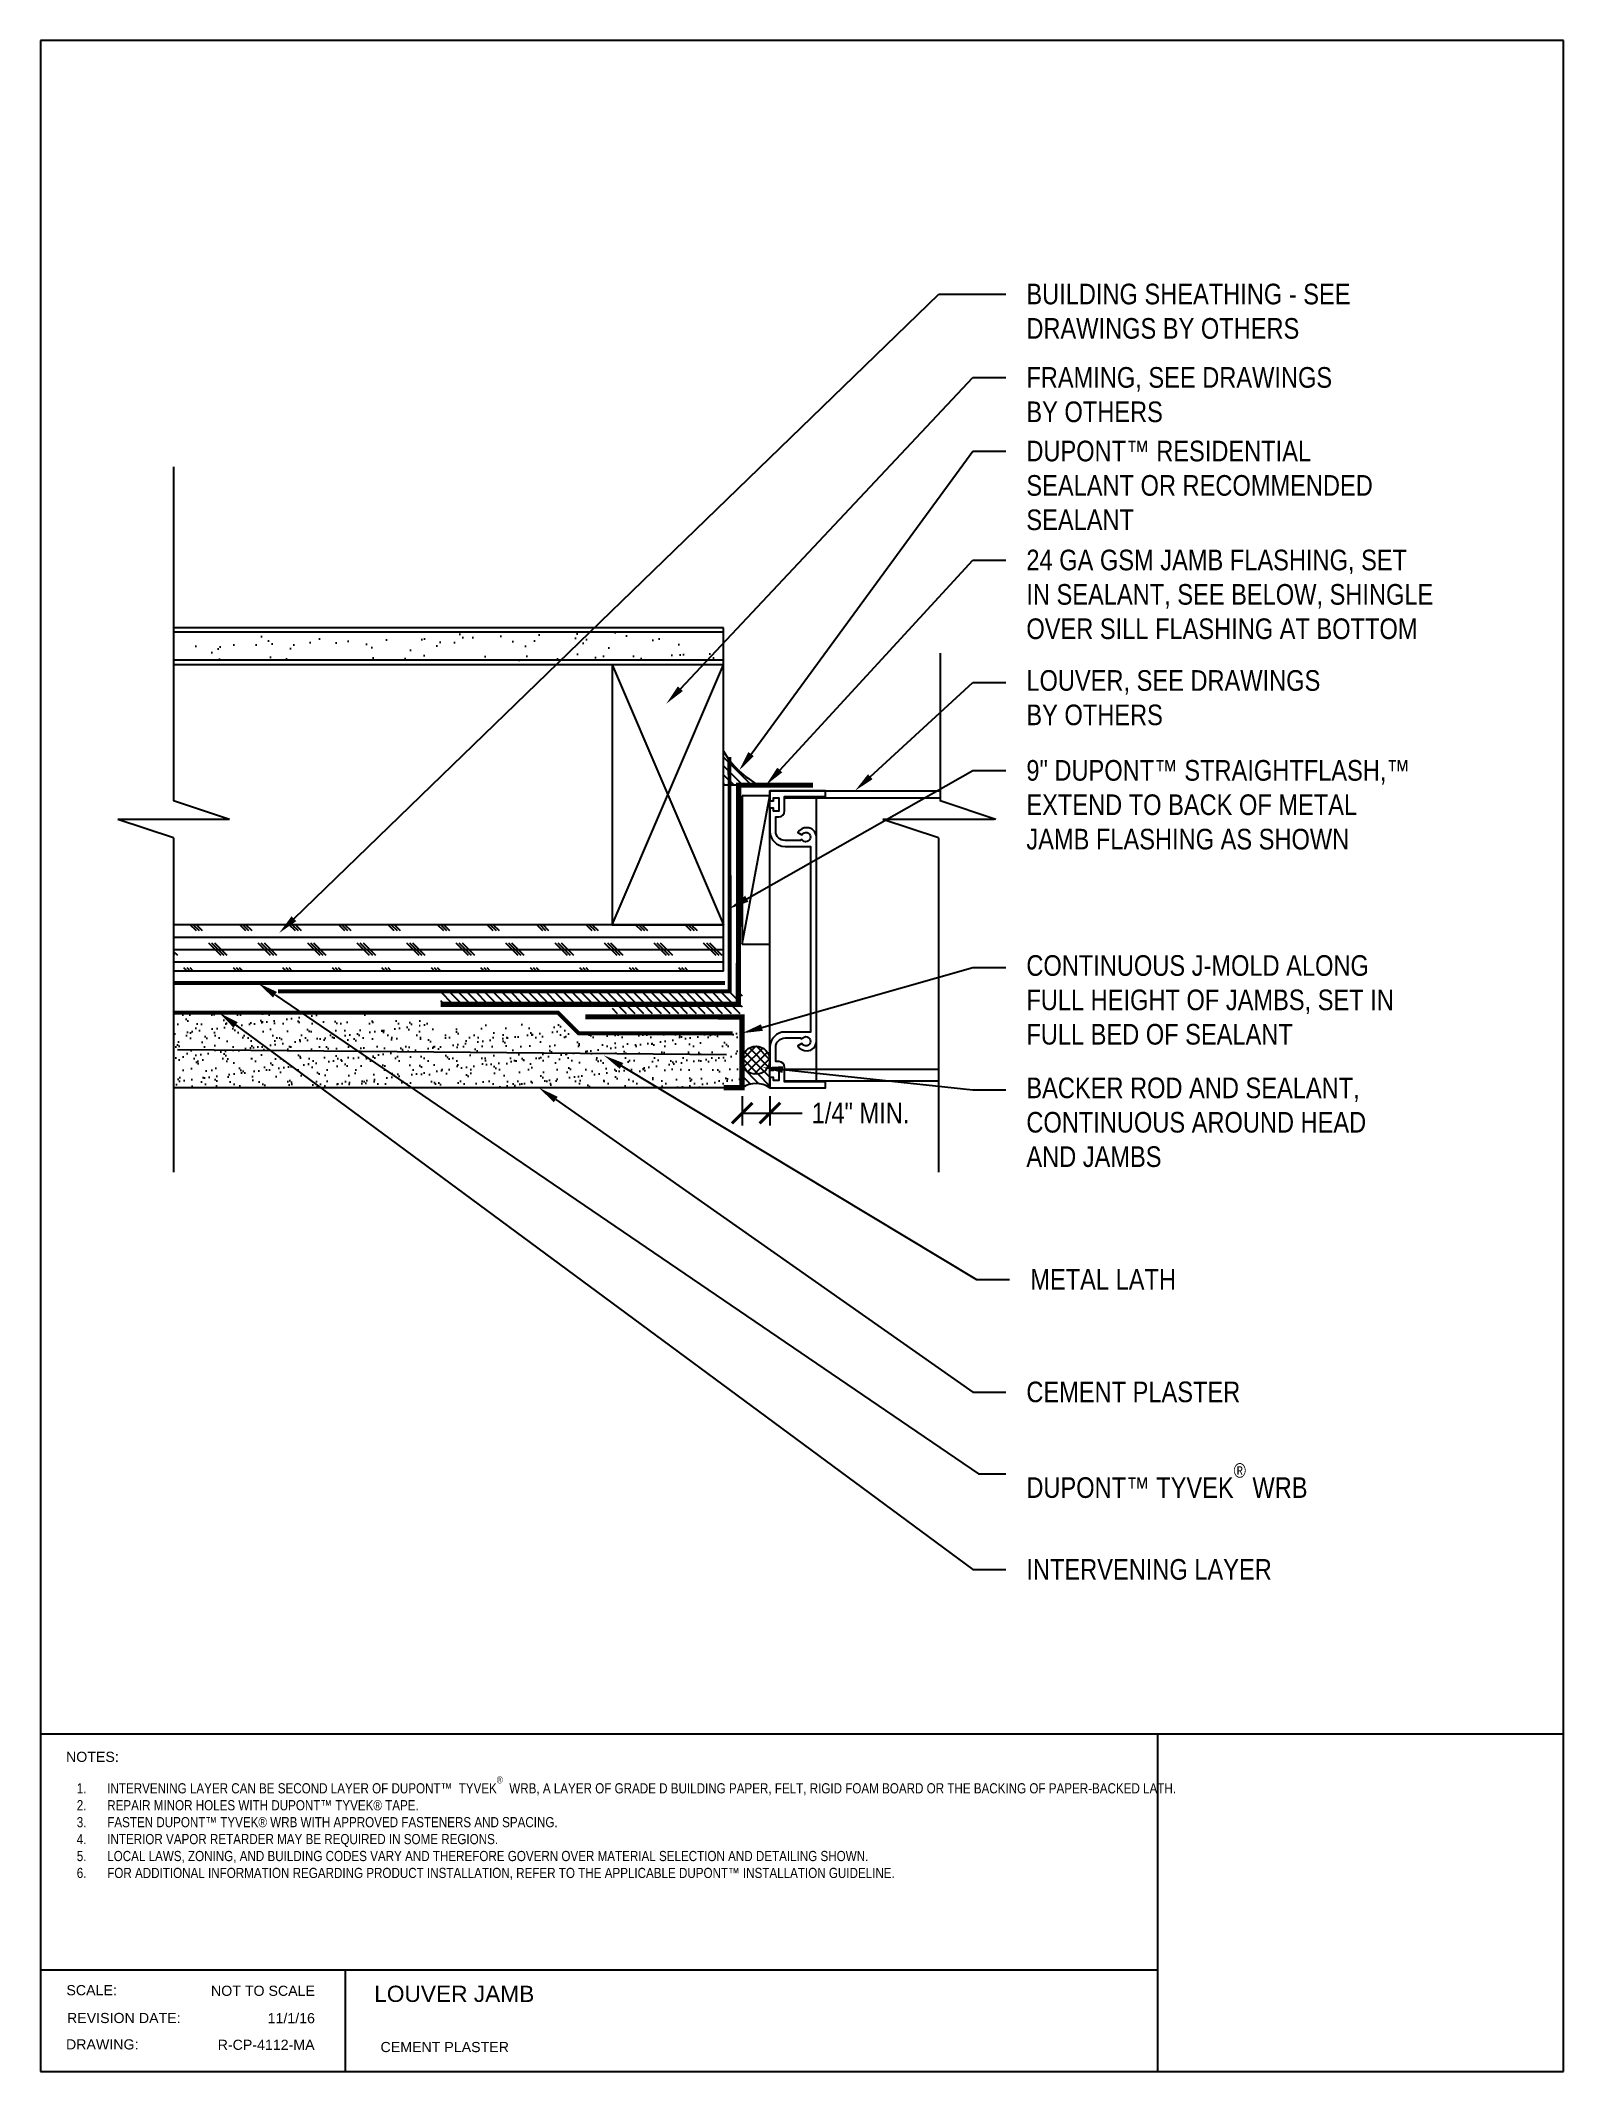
# Paper-space layout 'Title Block' of a CAD drawing. Header units: inches. Extents: x 0.3 to 7.8, y 0.1 to 10.1.
# The model-space entities are those that its viewports show. They can reach past a viewport. Long polylines and large blocks are cut down to what shows.
import ezdxf
from ezdxf import colors
from ezdxf.entities.mleader import LeaderData, LeaderLine
from ezdxf.math import Vec2, Vec3

# ---------------------------------------------------------------- set-up
doc = ezdxf.new("R2010")
doc.units = ezdxf.units.IN
doc.header["$MEASUREMENT"] = 0
for name, pattern in [('CENTER2', [1.125, 0.75, -0.125, 0.125, -0.125]), ('CENTER6', [0.4125, 0.3, -0.05, 0.03125, -0.03125]), ('HIDDEN', [0.375, 0.25, -0.125])]:
    doc.linetypes.add(name, pattern=pattern)
doc.layers.add('-ATI-HATCH', color=8, linetype='Continuous')
doc.layers.add('title block', color=7, linetype='Continuous')
for name, color, linetype, lineweight in [('-ATI-WRB', 5, 'CENTER6', 15), ('.ATI-DETAIL', 13, 'Continuous', 25), ('.ATI-HATCH', 8, 'Continuous', 25), ('.ATI-TEXT', 7, 'Continuous', 35), ('ATI-SAM', 4, 'HIDDEN', 15)]:
    doc.layers.add(name, color=color, linetype=linetype, lineweight=lineweight)
doc.styles.add('ATI ARCH 5-32', font='ARIALN.TTF', dxfattribs={"height": 0.15625})
doc.styles.get("Standard").update_dxf_attribs({"font": 'arial.ttf'})
doc.linetypes.add('ZIGZAG', pattern='A,0.0001,-0.2,[131,ltypeshp.shx,S=0.2,R=0,X=-0.2,Y=0],-0.4,[131,ltypeshp.shx,S=0.2,R=180,X=0.2,Y=0],-0.2', length=0.8001)
doc.dimstyles.new('ATI ARCH 5-32', dxfattribs={"dimscale": 12, "dimtxt": 0.15625, "dimasz": 0.15625, "dimexe": 0.09375, "dimexo": 0.0625, "dimgap": 0.09, "dimtad": 0, "dimdec": 4, "dimzin": 0, "dimdsep": 46, "dimlunit": 4, "dimtxsty": 'ATI ARCH 5-32', "dimblk": 'ARCHTICK', "dimcen": 0.09, "dimadec": 0, "dimazin": 0, "dimtfac": 0.8, "dimtdec": 4, "dimtofl": 0, "dimtmove": 0, "dimatfit": 2, "dimfxl": 1, "dimtolj": 1, "dimtzin": 0, "dimarcsym": 0})

# ---------------------------------------------------------------- blocks, each defined once
blk = doc.blocks.new('_ARCHTICK')
at = {"color": 0, "linetype": 'ByBlock', "const_width": 0.15}
blk.add_lwpolyline([(-0.5, -0.5), (0.5, 0.5)], dxfattribs=at)
blk = doc.blocks.new('*D2')
at = {"layer": '.ATI-TEXT', "color": 0, "lineweight": -2, "transparency": 16777216}
for p, q in [((28.476, 10.057), (28.476, 9.833)), ((28.687, 10.057), (28.687, 9.833)), ((28.476, 9.927), (28.687, 9.927)), ((28.687, 9.927), (28.931, 9.927))]:
    blk.add_line(p, q, dxfattribs=at)
at = {"layer": 'Defpoints', "color": 0, "transparency": 16777216}
for p in [(28.476, 10.12), (28.687, 10.12), (28.687, 9.927)]:
    blk.add_point(p, dxfattribs=at)
at = {"layer": '.ATI-TEXT', "color": 0, "lineweight": -2, "transparency": 16777216, "xscale": 0.15625, "yscale": 0.15625, "zscale": 0.15625, "rotation": 180}
blk.add_blockref('_ARCHTICK', (28.476, 9.927), dxfattribs=at)
at = {"layer": '.ATI-TEXT', "color": 0, "lineweight": -2, "transparency": 16777216, "xscale": 0.15625, "yscale": 0.15625, "zscale": 0.15625}
blk.add_blockref('_ARCHTICK', (28.687, 9.927), dxfattribs=at)
at = {"layer": '.ATI-TEXT', "color": 0, "transparency": 16777216, "insert": (29.373, 9.927), "char_height": 0.15625, "attachment_point": 5, "style": 'ATI ARCH 5-32'}
blk.add_mtext('\\A1;1/4" MIN.', dxfattribs=at)

msp = doc.modelspace()

# ---------------------------------------------------------------- hatches: boundary and pattern name
at = {"layer": '-ATI-HATCH'}
h = msp.add_hatch(dxfattribs=at)
h.set_pattern_fill('AR-SAND', color=256, scale=0.07)
h.set_pattern_definition([(37.5, (13.15893, -349.05459), (-0.004409535, 0.134877664), [0, -0.1064, 0, -0.119, 0, -0.11375]), (7.5, (13.15893, -349.0546), (0.12388437, 0.197550225), [0, -0.0574, 0, -0.0959, 0, -0.03675]), (327.5, (13.07283, -349.05459), (0.21798993, 0.000396134), [0, -0.035, 0, -0.126, 0, -0.1645]), (317.5, (13.07283, -349.0546), (0.21042886, 0.06143729), [0, -0.0175, 0, -0.0826, 0, -0.0945])])
h.paths.add_polyline_path([(28.4758, 10.53289), (28.40549, 10.53164), (27.23853, 10.53164), (27.16822, 10.60195), (26.12043, 10.60195), (26.05012, 10.67226), (24.92651, 10.67226), (24.80715, 10.68808), (24.1686, 10.68808), (24.1686, 10.11988), (28.33518, 10.11988), (28.4758, 10.11988)])
at = {"layer": '.ATI-HATCH'}
h = msp.add_hatch(dxfattribs=at)
h.set_pattern_fill('AR-SAND', color=256, scale=0.15, angle=-90)
h.set_pattern_definition([(307.5, (-414.4543, 185.29482), (0.28902357, 0.009449), [0, -0.228, 0, -0.255, 0, -0.24375]), (277.5, (-414.4543, 185.29482), (0.4233219, -0.2654665), [0, -0.123, 0, -0.2055, 0, -0.07875]), (237.5, (-414.4543, 185.47932), (0.00084886, -0.46712128), [0, -0.075, 0, -0.27, 0, -0.3525]), (227.5, (-414.4543, 185.47932), (0.13165133, -0.450919), [0, -0.0375, 0, -0.177, 0, -0.2025])])
h.paths.add_polyline_path([(24.1686, 13.5698), (24.1686, 13.35887), (28.33518, 13.35887), (28.33518, 13.5698)])
h = msp.add_hatch(dxfattribs=at)
h.set_pattern_fill('ANSI31', color=256, scale=0.375188, angle=90)
h.set_pattern_definition([(135, (13.324785, -147.66116), (-0.033162203, -0.033162203), [])])
h.paths.add_polyline_path([(28.33518, 12.6693), (28.33518, 12.4117), (28.45033, 12.4117), (28.60465, 12.4117, -0.14251196)])
h = msp.add_hatch(dxfattribs=at)
h.set_pattern_fill('CORK', color=256, scale=0.75)
h.set_pattern_definition([(360, (23.1686, 11.35496), (2e-17, 0.09375), []), (135, (23.21548, 11.30809), (-0.1875, -0.1875), [0.132583, -0.132583]), (135, (23.23892, 11.30809), (-0.1875, -0.1875), [0.132583, -0.132583]), (135, (23.26235, 11.30809), (-0.1875, -0.1875), [0.132583, -0.132583])])
h.paths.add_polyline_path([(28.33518, 11.0034), (28.33518, 11.35496), (24.1686, 11.35496), (24.1686, 11.0034)])
h = msp.add_hatch(dxfattribs=at)
h.set_pattern_fill('ANSI31', color=256, scale=0.375188, angle=90)
h.set_pattern_definition([(135, (-56.287633, -319.079923), (-0.033162203, -0.033162203), [])])
h.paths.add_polyline_path([(28.4758, 10.83821), (26.18986, 10.83821), (26.18986, 10.7679), (28.4758, 10.7679)])
h = msp.add_hatch(dxfattribs=at)
h.set_pattern_fill('ANSI31', color=256, scale=0.375188, angle=90)
h.set_pattern_definition([(135, (-56.287633, -319.164915), (-0.033162203, -0.033162203), [])])
h.paths.add_polyline_path([(28.4758, 10.75322), (27.49143, 10.75322), (27.49143, 10.68291), (28.4758, 10.68291)])
h = msp.add_hatch(dxfattribs=at)
h.set_pattern_fill('ANSI31', color=256, scale=0.375188, angle=90)
h.set_pattern_definition([(135, (345.81141, -73.79573), (-0.033162203, -0.033162203), [])])
edge = h.paths.add_edge_path()
edge.add_arc((28.58127, 10.32822), 0.10547, 180, 360)
edge.add_line((28.68674, 10.32822), (28.68674, 10.11988))
edge.add_arc((28.58127, 9.95417), 0.19642, 57.523901, 122.476099)
edge.add_line((28.4758, 10.11988), (28.4758, 10.32822))
h = msp.add_hatch(dxfattribs=at)
h.set_pattern_fill('ANSI37', color=256, scale=0.375188, angle=90)
h.set_pattern_definition([(135, (345.81141, -73.79573), (-0.033162203, -0.033162203), []), (225, (345.81141, -73.79573), (0.033162203, -0.033162203), [])])
h.paths.add_polyline_path([(28.68674, 10.32822, 1), (28.4758, 10.32822, 1)])

# ---------------------------------------------------------------- linework, layer by layer
at = {"layer": '-ATI-WRB', "linetype": 'CENTER6', "ltscale": 0.75, "const_width": 0.03}
msp.add_lwpolyline([(28.34625, 10.91236), (27.35542, 10.91236), (27.18718, 10.91236), (26.18835, 10.91236), (26.07402, 10.91236), (24.98106, 10.91236), (24.89126, 10.91236), (24.1686, 10.91236)], dxfattribs=at)
at = {"layer": '.ATI-DETAIL'}
for p, q in [((24.1686, 14.82452), (24.1686, 12.29327)), ((28.33518, 13.60496), (24.1686, 13.60496)), ((28.33518, 13.5698), (24.1686, 13.5698)), ((28.33518, 11.0034), (28.33518, 13.60496)), ((29.97697, 13.41082), (29.97697, 12.29327)), ((28.33518, 13.35887), (24.1686, 13.35887)), ((28.33518, 13.32371), (24.1686, 13.32371)), ((27.49143, 13.32371), (28.33518, 11.35496)), ((27.49143, 11.35496), (28.33518, 13.32351)), ((28.45033, 12.4117), (28.33518, 12.4117)), ((28.68674, 12.33163), (28.4758, 12.33163)), ((28.4758, 12.33163), (28.4758, 11.20663)), ((28.4758, 11.20663), (28.68674, 12.33163)), ((28.68674, 12.36988), (29.97697, 12.36988)), ((28.68674, 10.11988), (28.68674, 12.36988)), ((28.79812, 12.317), (29.97697, 12.317)), ((29.0383, 10.17275), (29.0383, 12.317)), ((24.59048, 12.15265), (24.1686, 12.29327)), ((30.39885, 12.15265), (29.97697, 12.29327)), ((24.1686, 12.01202), (23.74673, 12.15265)), ((24.59048, 12.15265), (23.74673, 12.15265)), ((24.1686, 12.01202), (24.1686, 9.48077)), ((29.96336, 12.01202), (29.54149, 12.15265)), ((30.38524, 12.15265), (29.54149, 12.15265)), ((29.96336, 12.01202), (29.96336, 9.48077)), ((28.33518, 11.35496), (24.1686, 11.35496)), ((28.33518, 11.0034), (28.33518, 11.35496)), ((28.4758, 11.20663), (28.68674, 11.20663)), ((28.33518, 11.0034), (24.1686, 11.0034)), ((28.79812, 10.2605), (29.96336, 10.2605)), ((28.79812, 10.17275), (29.96336, 10.17275)), ((28.33518, 10.11988), (24.1686, 10.11988))]:
    msp.add_line(p, q, dxfattribs=at)
at = {"layer": '.ATI-DETAIL', "linetype": 'ZIGZAG', "ltscale": 0.2}
msp.add_line((24.19717, 10.40946), (28.35787, 10.37153), dxfattribs=at)
at = {"layer": '.ATI-DETAIL'}
msp.add_lwpolyline([(28.33518, 11.35496), (28.33518, 13.32371), (27.49143, 13.32371), (27.49143, 11.35496)], close=True, dxfattribs=at)
at = {"layer": '.ATI-DETAIL', "const_width": 0.04}
for points in [[(29.01283, 12.4117), (28.45033, 12.4117), (28.44784, 10.75241), (26.19089, 10.75241)], [(27.28706, 10.65679), (28.4758, 10.65652), (28.4758, 10.11988), (28.33518, 10.11988)]]:
    msp.add_lwpolyline(points, dxfattribs=at)
at = {"layer": '.ATI-DETAIL'}
msp.add_lwpolyline([(28.96799, 10.39993, 0.41421356), (29.0383, 10.47024), (29.0383, 12.01952, 0.41421356), (28.96799, 12.08983, 0.27878302), (28.89838, 12.05347), (28.92883, 12.03589, -3.73205081), (28.92883, 12.00074), (28.91556, 11.99308), (28.80093, 11.99308, -0.41421356), (28.73061, 12.06339), (28.73061, 12.17188), (28.75424, 12.17188, 0.41421356), (28.79812, 12.21575), (28.79812, 12.326), (29.10862, 12.326), (29.10862, 12.36988), (28.68674, 12.36988), (28.68674, 12.29338), (28.71486, 12.29338), (28.71486, 12.31588), (28.75424, 12.31588), (28.75424, 12.21575), (28.71486, 12.21575), (28.71486, 12.23825), (28.68674, 12.23825), (28.68674, 12.06219, 0.41421356), (28.80093, 11.948), (28.99443, 11.948), (28.99443, 10.54175), (28.80093, 10.54175, 0.41421356), (28.68674, 10.42757), (28.68674, 10.2515), (28.71486, 10.2515), (28.71486, 10.274), (28.75424, 10.274), (28.75424, 10.17388), (28.71486, 10.17388), (28.71486, 10.19638), (28.68674, 10.19638), (28.68674, 10.11988), (29.10862, 10.11988), (29.10862, 10.16375), (28.79812, 10.16375), (28.79812, 10.274, 0.41421356), (28.75424, 10.31788), (28.73061, 10.31788), (28.73061, 10.42636, -0.41421356), (28.80093, 10.49668), (28.91556, 10.49668), (28.92883, 10.48902, -3.73205081), (28.92883, 10.45386), (28.89838, 10.43628, 0.27878302)], format="xyb", close=True, dxfattribs=at)
at = {"layer": '.ATI-DETAIL', "linetype": 'CENTER2', "ltscale": 0.75, "const_width": 0.03}
msp.add_lwpolyline([(28.40549, 10.53164), (27.23853, 10.53164), (27.16822, 10.60195), (27.08162, 10.68808), (26.04369, 10.68808), (25.0866, 10.68808), (24.80715, 10.68808), (24.1686, 10.68808)], dxfattribs=at)
at = {"layer": '.ATI-DETAIL'}
msp.add_circle((28.58127, 10.32822), 0.10547, dxfattribs=at)
for centre, radius, start, end in [((28.91263, 13.00361), 0.66725, 210.068359, 242.511236), ((28.58127, 9.95417), 0.19642, 57.523901, 122.476099)]:
    msp.add_arc(centre, radius, start, end, dxfattribs=at)
at = {"layer": 'ATI-SAM', "const_width": 0.03}
msp.add_lwpolyline([(28.38011, 12.62595), (28.38083, 10.85018), (24.96018, 10.85018)], dxfattribs=at)

# ---------------------------------------------------------------- dimensions: what is measured, and where the dimension line sits
at = {"layer": '.ATI-TEXT'}
dim = msp.add_linear_dim(base=(28.68674, 9.92687), p1=(28.4758, 10.11988), p2=(28.68674, 10.11988), text='1/4" MIN.', dimstyle='ATI ARCH 5-32', override={"dimscale": 0, "dimtix": 0, "dimtofl": 0, "dimtmove": 0, "dimatfit": 2}, dxfattribs=at)
dim.commit()
dim.dimension.update_dxf_attribs({"geometry": '*D2', "text_midpoint": (29.37347, 9.92687), "dimtype": 160})

# ---------------------------------------------------------------- leaders
ml = msp.add_multileader_mtext('Standard', dxfattribs=at)
ml.set_content('BUILDING SHEATHING - SEE DRAWINGS BY OTHERS', color=7, style='ATI ARCH 5-32')
ml.set_leader_properties(color=7)
ml.build(insert=Vec2(0, 0))
ml.multileader.update_dxf_attribs({"dogleg_length": 0.25, "arrow_head_size": 0.15625})
ctx = ml.context
ctx.base_point, ctx.char_height, ctx.arrow_head_size, ctx.landing_gap_size, ctx.plane_origin = Vec3(30.47352, 16.13124), 0.15625, 0.15625, 0.15625, Vec3(31.66021, 10.15156)
notes = []
notes.append((ctx, [(0, (1, 1, 0), (29.96598, 16.13124), (1, 0), 0.50754, [(0, [(24.96762, 11.29141)], 0, [])])]))
ctx.mtext.insert, ctx.mtext.width, ctx.mtext.flow_direction = Vec3(30.62977, 16.2107), 2.4791338, 5
ml = msp.add_multileader_mtext('Standard', dxfattribs=at)
ml.set_content('FRAMING, SEE DRAWINGS BY OTHERS', color=7, style='ATI ARCH 5-32')
ml.set_leader_properties(color=7)
ml.build(insert=Vec2(0, 0))
ml.multileader.update_dxf_attribs({"dogleg_length": 0.25, "arrow_head_size": 0.15625})
ctx = ml.context
ctx.base_point, ctx.char_height, ctx.arrow_head_size, ctx.landing_gap_size, ctx.plane_origin = Vec3(30.47352, 15.49948), 0.15625, 0.15625, 0.15625, Vec3(31.91775, 7.60182)
notes.append((ctx, [(0, (1, 1, 0), (30.22352, 15.49948), (1, 0), 0.25, [(0, [(27.90112, 13.02867)], 0, [])])]))
ctx.mtext.insert, ctx.mtext.width, ctx.mtext.flow_direction = Vec3(30.62977, 15.57894), 2.4064184, 5
ml = msp.add_multileader_mtext('Standard', dxfattribs=at)
ml.set_content('DUPONT™ RESIDENTIAL SEALANT OR RECOMMENDED SEALANT', color=7, style='ATI ARCH 5-32')
ml.set_leader_properties(color=7)
ml.build(insert=Vec2(0, 0))
ml.multileader.update_dxf_attribs({"dogleg_length": 0.25, "arrow_head_size": 0.15625})
ctx = ml.context
ctx.base_point, ctx.char_height, ctx.arrow_head_size, ctx.landing_gap_size, ctx.plane_origin = Vec3(30.47352, 14.94183), 0.15625, 0.15625, 0.15625, Vec3(31.91775, 7.5449)
notes.append((ctx, [(0, (1, 1, 0), (30.22352, 14.94183), (1, 0), 0.25, [(0, [(28.45156, 12.5213)], 0, [])])]))
ctx.mtext.insert, ctx.mtext.width, ctx.mtext.flow_direction = Vec3(30.62977, 15.02129), 2.9508908, 5
ml = msp.add_multileader_mtext('Standard', dxfattribs=at)
ml.set_content('24 GA GSM JAMB FLASHING, SET IN SEALANT, SEE BELOW, SHINGLE OVER SILL FLASHING AT BOTTOM ', color=7, style='ATI ARCH 5-32')
ml.set_leader_properties(color=7)
ml.build(insert=Vec2(0, 0))
ml.multileader.update_dxf_attribs({"dogleg_length": 0.25, "arrow_head_size": 0.15625})
ctx = ml.context
ctx.base_point, ctx.char_height, ctx.arrow_head_size, ctx.landing_gap_size, ctx.plane_origin = Vec3(30.47352, 14.11636), 0.15625, 0.15625, 0.15625, Vec3(31.91775, 6.7847)
notes.append((ctx, [(0, (1, 1, 0), (30.22352, 14.11636), (1, 0), 0.25, [(0, [(28.65578, 12.4117)], 0, [])])]))
ctx.mtext.insert, ctx.mtext.width, ctx.mtext.flow_direction = Vec3(30.62977, 14.19581), 3.0936933, 5
ml = msp.add_multileader_mtext('Standard', dxfattribs=at)
ml.set_content('LOUVER, SEE DRAWINGS BY OTHERS', color=7, style='ATI ARCH 5-32')
ml.set_leader_properties(color=7)
ml.build(insert=Vec2(0, 0))
ml.multileader.update_dxf_attribs({"dogleg_length": 0.25, "arrow_head_size": 0.15625})
ctx = ml.context
ctx.base_point, ctx.char_height, ctx.arrow_head_size, ctx.landing_gap_size, ctx.plane_origin = Vec3(30.47352, 13.18927), 0.15625, 0.15625, 0.15625, Vec3(31.91775, 6.09267)
notes.append((ctx, [(0, (1, 1, 0), (30.22352, 13.18927), (1, 0), 0.25, [(0, [(29.33186, 12.36988)], 0, [])])]))
ctx.mtext.insert, ctx.mtext.width, ctx.mtext.flow_direction = Vec3(30.62977, 13.28302), 2.4064184, 5
ml = msp.add_multileader_mtext('Standard', dxfattribs=at)
ml.set_content('9" DUPONT™ STRAIGHTFLASH,™ \\PEXTEND TO BACK OF METAL \\PJAMB FLASHING AS SHOWN', color=7, style='ATI ARCH 5-32')
ml.set_leader_properties(color=7)
ml.build(insert=Vec2(0, 0))
ml.multileader.update_dxf_attribs({"dogleg_length": 0.25, "arrow_head_size": 0.15625})
ctx = ml.context
ctx.base_point, ctx.char_height, ctx.arrow_head_size, ctx.landing_gap_size, ctx.plane_origin = Vec3(30.47352, 12.52261), 0.15625, 0.15625, 0.15625, Vec3(31.91775, 5.39734)
notes.append((ctx, [(0, (1, 1, 0), (30.22352, 12.52261), (1, 0), 0.25, [(0, [(28.37571, 11.47428)], 0, [])])]))
ctx.mtext.insert, ctx.mtext.width, ctx.mtext.flow_direction = Vec3(30.62977, 12.60206), 3.0638822, 5
ml = msp.add_multileader_mtext('Standard', dxfattribs=at)
ml.set_content('CONTINUOUS J-MOLD ALONG FULL HEIGHT OF JAMBS, SET IN FULL BED OF SEALANT', color=7, style='ATI ARCH 5-32')
ml.set_leader_properties(color=7)
ml.build(insert=Vec2(0, 0))
ml.multileader.update_dxf_attribs({"dogleg_length": 0.25, "arrow_head_size": 0.15625})
ctx = ml.context
ctx.base_point, ctx.char_height, ctx.arrow_head_size, ctx.landing_gap_size, ctx.plane_origin = Vec3(30.47352, 11.03005), 0.15625, 0.15625, 0.15625, Vec3(31.91775, 4.06892)
notes.append((ctx, [(0, (1, 1, 0), (30.22352, 11.03005), (1, 0), 0.25, [(0, [(28.4758, 10.53289)], 0, [])])]))
ctx.mtext.insert, ctx.mtext.width, ctx.mtext.flow_direction = Vec3(30.62977, 11.1238), 3.0115703, 5
ml = msp.add_multileader_mtext('Standard', dxfattribs=at)
ml.set_content('DUPONT™ TYVEK{\\A1;\\H0.7x;\\S®^ ;} WRB', color=7, style='ATI ARCH 5-32')
ml.set_leader_properties(color=7)
ml.build(insert=Vec2(0, 0))
ml.multileader.update_dxf_attribs({"dogleg_length": 0.25, "arrow_head_size": 0.15625})
ctx = ml.context
ctx.base_point, ctx.char_height, ctx.arrow_head_size, ctx.landing_gap_size, ctx.plane_origin = Vec3(30.47352, 7.19538), 0.15625, 0.15625, 0.15625, Vec3(31.96063, 0.42369)
notes.append((ctx, [(0, (1, 1, 0), (30.2664, 7.19538), (1, 0), 0.20712, [(0, [(24.80743, 10.91236)], 0, [])])]))
ctx.mtext.insert, ctx.mtext.width, ctx.mtext.flow_direction = Vec3(30.62977, 7.27484), 3.4146634, 5
ml = msp.add_multileader_mtext('Standard', dxfattribs=at)
ml.set_content('INTERVENING LAYER', color=7, style='ATI ARCH 5-32')
ml.set_leader_properties(color=7)
ml.build(insert=Vec2(0, 0))
ml.multileader.update_dxf_attribs({"dogleg_length": 0.25, "arrow_head_size": 0.15625})
ctx = ml.context
ctx.base_point, ctx.char_height, ctx.arrow_head_size, ctx.landing_gap_size, ctx.plane_origin = Vec3(30.47352, 6.46929), 0.15625, 0.15625, 0.15625, Vec3(31.91775, -0.16284)
notes.append((ctx, [(0, (1, 1, 0), (30.22352, 6.46929), (1, 0), 0.25, [(0, [(24.5124, 10.68808)], 0, [])])]))
ctx.mtext.insert, ctx.mtext.width, ctx.mtext.flow_direction = Vec3(30.62977, 6.54874), 3.4146634, 5
ml = msp.add_multileader_mtext('Standard', dxfattribs=at)
ml.set_content('METAL LATH', color=7, style='ATI ARCH 5-32')
ml.set_leader_properties(color=7)
ml.build(insert=Vec2(0, 0))
ml.multileader.update_dxf_attribs({"dogleg_length": 0.25, "arrow_head_size": 0.15625})
ctx = ml.context
ctx.base_point, ctx.char_height, ctx.arrow_head_size, ctx.landing_gap_size, ctx.plane_origin = Vec3(30.50314, 8.66732), 0.15625, 0.15625, 0.15625, Vec3(27.42809, 10.3652)
notes.append((ctx, [(0, (1, 1, 0), (30.25314, 8.66732), (1, 0), 0.25, [(0, [(27.42809, 10.3652)], 0, [])])]))
ctx.mtext.insert, ctx.mtext.flow_direction = Vec3(30.65939, 8.7455), 5
ml = msp.add_multileader_mtext('Standard', dxfattribs=at)
ml.set_content('BACKER ROD AND SEALANT, CONTINUOUS AROUND HEAD AND JAMBS', color=7, style='ATI ARCH 5-32')
ml.set_leader_properties(color=7)
ml.build(insert=Vec2(0, 0))
ml.multileader.update_dxf_attribs({"dogleg_length": 0.25, "arrow_head_size": 0.15625})
ctx = ml.context
ctx.base_point, ctx.char_height, ctx.arrow_head_size, ctx.landing_gap_size, ctx.plane_origin = Vec3(30.47352, 10.10296), 0.15625, 0.15625, 0.15625, Vec3(31.91775, 1.7912)
notes.append((ctx, [(0, (1, 1, 0), (30.22352, 10.10296), (1, 0), 0.25, [(0, [(28.6289, 10.2738)], 0, [])])]))
ctx.mtext.insert, ctx.mtext.width, ctx.mtext.flow_direction = Vec3(30.62977, 10.19671), 2.6410242, 5
ml = msp.add_multileader_mtext('Standard', dxfattribs=at)
ml.set_content('CEMENT PLASTER', color=7, style='ATI ARCH 5-32')
ml.set_leader_properties(color=7)
ml.build(insert=Vec2(0, 0))
ml.multileader.update_dxf_attribs({"dogleg_length": 0.25, "arrow_head_size": 0.15625})
ctx = ml.context
ctx.base_point, ctx.char_height, ctx.arrow_head_size, ctx.landing_gap_size, ctx.plane_origin = Vec3(30.47352, 7.81413), 0.15625, 0.15625, 0.15625, Vec3(31.91775, 0.82224)
notes.append((ctx, [(0, (1, 1, 0), (30.22352, 7.81413), (1, 0), 0.25, [(0, [(26.93601, 10.11988)], 0, [])])]))
ctx.mtext.insert, ctx.mtext.width, ctx.mtext.flow_direction = Vec3(30.62977, 7.89359), 2.6410242, 5
for ctx, leaders in notes:
    for number, flags, end, landing, length, lines in leaders:
        leader = LeaderData()
        leader.index, (leader.has_last_leader_line, leader.has_dogleg_vector, leader.attachment_direction) = number, flags
        leader.last_leader_point, leader.dogleg_vector, leader.dogleg_length = Vec3(end), Vec3(landing), length
        for number, points, colour, breaks in lines:
            line = LeaderLine()
            line.index, line.vertices, line.color, line.breaks = number, Vec3.list(points), colors.encode_raw_color(colour), breaks
            leader.lines.append(line)
        ctx.leaders.append(leader)

psp = doc.layouts.new('Title Block')

# ---------------------------------------------------------------- linework, layer by layer
for p, q in [((7.772, 10.075), (0.272, 10.075)), ((0.272, 10.075), (0.272, 0.075)), ((7.772, 0.075), (7.772, 10.075)), ((0.272, 1.737), (7.772, 1.737)), ((5.772, 1.737), (5.772, 0.075)), ((0.272, 0.575), (5.772, 0.575)), ((1.772, 0.575), (1.772, 0.075)), ((0.272, 0.075), (7.772, 0.075))]:
    psp.add_line(p, q)

# ---------------------------------------------------------------- texts
at = {"attachment_point": 1}
for s, width, heights, insert, char_height in [('NOT TO SCALE', 0.57187, [0.141], (1.111, 0.497), 0.05), ('LOUVER JAMB', 2.74487, [0], (1.915, 0.497), 0.08), ('REVISION', 0.67794, [0], (0.402, 0.363), 0.05), ('11/1/16', 0.46189, [0], (1.39, 0.362), 0.05), ('R-CP-4112-MA', 0.4399, [0], (1.144, 0.231), 0.05), ('CEMENT PLASTER', 1.07519, [0], (1.946, 0.22), 0.05)]:
    psp.add_mtext_dynamic_manual_height_columns(s, width=width, gutter_width=0.25, heights=heights, dxfattribs=dict(at, insert=insert, char_height=char_height))
for tag, p in [('NOTES:', (0.397, 1.599)), ('SCALE:', (0.399, 0.45)), ('DATE:', (0.756, 0.313)), ('DRAWING:', (0.397, 0.183))]:
    psp.add_attdef(tag, p, '', height=0.05)
at = {"layer": 'title block', "insert": (0.4, 1.528), "char_height": 0.05, "attachment_point": 1}
psp.add_mtext_dynamic_manual_height_columns('\\pi-0.15,l0.2,t0.2;{\\fArial Narrow|b0|i0|c0|p34;\\C7;1.^IINTERVENING LAYER CAN BE SECOND LAYER OF DUPONT™  TYVEK\\A1;\\H0.7x;\\S®^ ;\\A0;\\H1.42857x;  WRB, A LAYER OF GRADE D BUILDING PAPER, FELT, RIGID FOAM BOARD OR THE BACKING OF PAPER-BACKED LATH.\\P\\C256;\\c0;2.^IREPAIR MINOR HOLES WITH DUPONT™ TYVEK® TAPE. \\P3.^IFASTEN DUPONT™ TYVEK® WRB WITH APPROVED FASTENERS AND SPACING. \\P4.^IINTERIOR VAPOR RETARDER MAY BE REQUIRED IN SOME REGIONS. \\P5.^ILOCAL LAWS, ZONING, AND BUILDING CODES VARY AND THEREFORE GOVERN OVER MATERIAL SELECTION AND DETAILING SHOWN. \\P6.^IFOR ADDITIONAL INFORMATION REGARDING PRODUCT INSTALLATION, REFER TO THE APPLICABLE DUPONT™ INSTALLATION GUIDELINE.}', width=5.37213, gutter_width=0.25, heights=[0.953], dxfattribs=at)

# ---------------------------------------------------------------- viewports
at = {"layer": '0'}
psp.add_viewport(center=(4.022, 5.906), size=(7.5, 8.3378), view_center_point=(28.92982, 11.63843), view_height=12.827354, dxfattribs=at)

doc.saveas('drawing.dxf')
